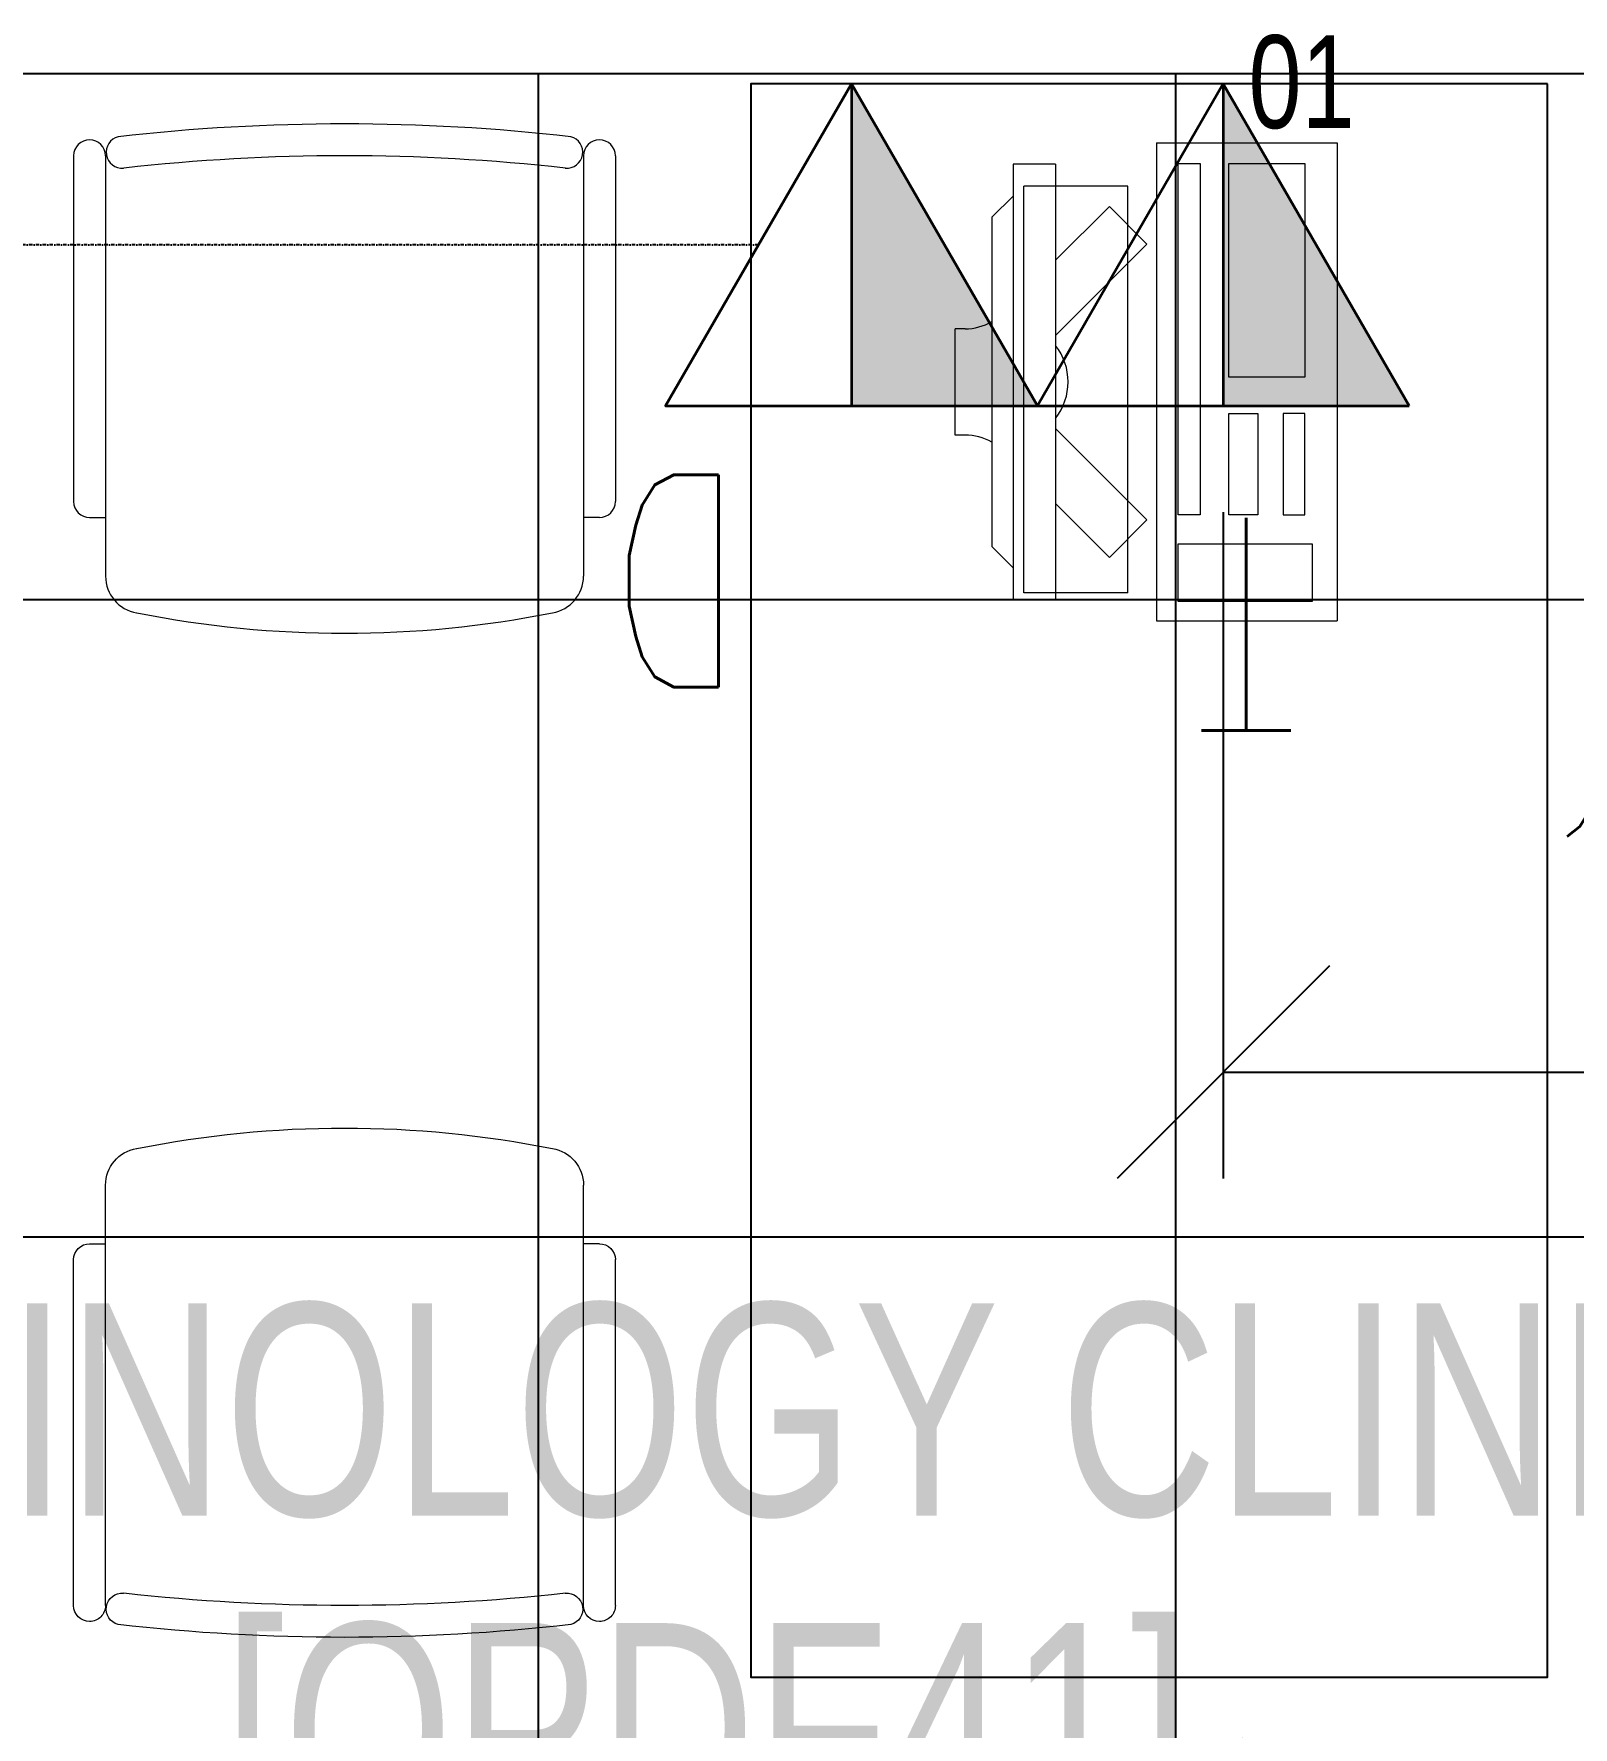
# Model space of a CAD drawing. Extents: x -560814 to 57327, y -29287 to 19916.
# Drawn here: x 46801 to 48250, y 3878 to 5473 of the extents above; entities that cross this region are included whole.
import ezdxf

# ---------------------------------------------------------------- set-up
doc = ezdxf.new("R2010")
doc.units = 0
doc.header["$LTSCALE"] = 0.25
doc.linetypes.add('DASHDOT', pattern=[25.4, 12.7, -6.35, 0, -6.35])
for name, color, linetype, lineweight in [('01-First Floor$0$72_EGR_BASE_TEXT', 252, 'Continuous', 5), ('01-First Floor$0$72_EGR_EQP_TAG', 142, 'Continuous', 5), ('01-First Floor$0$LOADING', 253, 'Continuous', 5), ('01-First Floor$0$Walls', 251, 'Continuous', 5), ('E-LITE-CLNG-CNDT', 6, 'DASHDOT', 35), ('T-DATA-CLNG-COND', 51, 'DASHDOT', 25), ('T-DATA-DEVC-TYPE', 2, 'Continuous', 25), ('T-DATA-DIM', 251, 'DASHDOT', 25), ('T-DATA-WALL @ 100', 33, 'Continuous', 35)]:
    doc.layers.add(name, color=color, linetype=linetype, lineweight=lineweight)
doc.layers.add('01-First Floor$0$FALSE CEILING', color=251, linetype='Continuous')
doc.layers.add('01-First Floor$0$TME-NON MEDICAL FURNITURE', color=242, linetype='Continuous')
doc.styles.add('01-First Floor$0$X3G_ENTITY_257CFD', font='swisscl.ttf', dxfattribs={"height": 200})
doc.styles.add('01-First Floor$0$X3G_ENTITY_9EC9', font='swisscl.ttf', dxfattribs={"height": 0.2})
doc.styles.add('01-First Floor$0$X3G_ENTITY_9F38', font='swisscl.ttf', dxfattribs={"height": 0.2})
doc.styles.add('DC_SIMPLEX', font='SIMPLEX.shx', dxfattribs={"width": 0.7})
doc.dimstyles.new('DevCad-MM', dxfattribs={"dimscale": 0.01, "dimtxt": 2, "dimasz": 2, "dimexe": 1, "dimexo": 1, "dimgap": 0.6, "dimtad": 1, "dimdec": 0, "dimrnd": 10, "dimzin": 1, "dimdsep": 46, "dimtxsty": 'DC_SIMPLEX', "dimblk1": 'OBLIQUE', "dimblk2": 'OBLIQUE', "dimsah": 1, "dimcen": 3, "dimclrd": 256, "dimclre": 256, "dimclrt": 45, "dimadec": 0, "dimazin": 0, "dimtfac": 1, "dimtdec": 0, "dimtix": 1, "dimtmove": 2, "dimatfit": 2, "dimldrblk": 'OBLIQUE', "dimfxl": 1, "dimtolj": 1, "dimtzin": 0, "dimarcsym": 0})

# ---------------------------------------------------------------- blocks, each defined once
blk = doc.blocks.new('*U47')
blk.add_hatch(color=254).paths.add_polyline_path([(1.75, 3.031), (0, 3.031), (0, 0)])
blk.add_line((0, 0), (0, 3.031))
blk.add_lwpolyline([(1.75, 3.031), (0, 0), (-1.75, 3.031)], close=True)
at = {"layer": 'T-DATA-DEVC-TYPE', "style": 'DC_SIMPLEX', "width": 0.7, "flags": 8}
blk.add_attdef('DC_TYPE', (2.682, 5.634), '', height=2, rotation=360, dxfattribs=at)
blk = doc.blocks.new('*U48')
blk.add_hatch(color=254).paths.add_polyline_path([(1.75, 3.031), (0, 3.031), (0, 0)])
blk.add_line((0, 0), (0, 3.031))
blk.add_lwpolyline([(1.75, 3.031), (0, 0), (-1.75, 3.031)], close=True)
at = {"layer": 'T-DATA-DEVC-TYPE', "style": 'DC_SIMPLEX', "width": 0.7, "flags": 8}
blk.add_attdef('DC_TYPE', (2.682, 5.634), '', height=2, rotation=360, dxfattribs=at)
blk = doc.blocks.new('01-First Floor$0$GF21016-P')
at = {"layer": '01-First Floor$0$LOADING', "extrusion": (-1.24384e-09, -1.20261e-09, -1)}
for p, q in [((0.0128, 0.0179), (0.0128, 0.4136)), ((0.4628, 0.0179), (0.4628, 0.4136)), ((-0.0022, 0.3585), (0.0128, 0.3585)), ((0.4778, 0.3585), (0.4628, 0.3585)), ((-0.0172, 0.0179), (-0.0172, 0.3435)), ((0.4928, 0.0179), (0.4928, 0.3435)), ((0.4778, 0.0029), (0.4778, 0.0029))]:
    blk.add_line(p, q, dxfattribs=at)
for centre, radius, start, end in [((-0.2378, -0.5362), 1.0036, 78.7568, 101.2432), ((-0.0478, 0.4136), 0.035, 0, 80.6557), ((-0.4278, 0.4136), 0.035, 99.3443, 180), ((0.0022, 0.3435), 0.015, 0, 90), ((-0.4778, 0.3435), 0.015, 90, 180), ((0.0022, 0.0179), 0.015, 270, 0), ((0.0022, 0.0179), 0.015, 180, 270), ((-0.0284, 0.0145), 0.015, 284.3864, 95.5209), ((-0.2378, 1.8928), 1.8749, 263.6341, 276.3659), ((-0.4471, 0.0145), 0.015, 84.4791, 255.6136), ((-0.4778, 0.0179), 0.015, 270, 0), ((-0.4778, 0.0179), 0.015, 180, 270), ((-0.2378, 1.8734), 1.8855, 263.5119, 276.4881)]:
    blk.add_arc(centre, radius, start, end, dxfattribs=at)
blk = doc.blocks.new('01-First Floor$0$ITCWLS1-P')
at = {"layer": '01-First Floor$0$LOADING'}
for p, q in [((-0.17, 0.45), (-0.17, 0)), ((-0.17, 0.45), (0, 0.45)), ((0, 0.45), (0, 0)), ((-0.1496, 0.4305), (-0.1291, 0.4305)), ((-0.1291, 0.4305), (-0.1291, 0.4089)), ((-0.2651, 0.43, 0), (-0.3051, 0.43, 0)), ((-0.3051, 0.43, 0), (-0.3051, 0.02, 0)), ((-0.2651, 0.43, 0), (-0.2651, 0.02, 0)), ((-0.3251, 0.38, 0), (-0.3051, 0.4, 0)), ((-0.197, 0.4094), (-0.295, 0.4094)), ((-0.295, 0.0264), (-0.295, 0.4094)), ((-0.197, 0.0264), (-0.197, 0.4094)), ((-0.3251, 0.38, 0), (-0.3251, 0.07, 0)), ((-0.3503, 0.275), (-0.3596, 0.275)), ((-0.3596, 0.175), (-0.3596, 0.275)), ((-0.3503, 0.175), (-0.3596, 0.175)), ((-0.3251, 0.07, 0), (-0.3051, 0.05, 0)), ((-0.3051, 0.02, 0), (-0.2651, 0.02, 0)), ((-0.197, 0.0264), (-0.295, 0.0264)), ((-0.17, 0), (0, 0))]:
    blk.add_line(p, q, dxfattribs=at)
at = {"layer": '01-First Floor$0$LOADING', "extrusion": (2.48281e-10, 3.18408e-10, -1)}
for p, q in [((-0.2651, 0.3395), (-0.2144, 0.3902)), ((-0.1791, 0.3548), (-0.2144, 0.3902)), ((-0.2651, 0.2688), (-0.1791, 0.3548))]:
    blk.add_line(p, q, dxfattribs=at)
at = {"layer": '01-First Floor$0$LOADING', "extrusion": (2.48281e-10, -3.18408e-10, -1)}
for p, q in [((-0.2651, 0.1812), (-0.1791, 0.0952)), ((-0.2651, 0.1105), (-0.2144, 0.0598)), ((-0.1791, 0.0952), (-0.2144, 0.0598))]:
    blk.add_line(p, q, dxfattribs=at)
at = {"layer": '01-First Floor$0$LOADING'}
for points in [[(-0.1291, 0.4089), (-0.1291, 0.1), (-0.1496, 0.1), (-0.1496, 0.4305)], [(-0.1496, 0.1), (-0.1496, 0.1), (-0.1496, 0.1), (-0.1496, 0.1), (-0.1496, 0.1), (-0.1496, 0.1), (-0.1496, 0.1), (-0.1496, 0.1), (-0.1496, 0.1)], [(-0.1496, 0.1), (-0.1496, 0.1), (-0.1496, 0.1), (-0.1496, 0.1), (-0.1496, 0.1), (-0.1496, 0.1), (-0.1496, 0.1), (-0.1496, 0.1), (-0.1496, 0.1), (-0.1496, 0.1), (-0.1496, 0.1), (-0.1496, 0.1), (-0.1496, 0.1), (-0.1496, 0.1), (-0.1496, 0.1), (-0.1496, 0.1), (-0.1496, 0.1), (-0.1496, 0.1)], [(-0.1496, 0.1), (-0.1496, 0.1), (-0.1496, 0.1), (-0.1496, 0.1), (-0.1496, 0.1), (-0.1496, 0.1), (-0.1496, 0.1), (-0.1496, 0.1), (-0.1496, 0.1), (-0.1496, 0.1)], [(-0.1496, 0.1), (-0.1496, 0.1), (-0.1496, 0.1), (-0.1496, 0.1), (-0.1496, 0.1), (-0.1496, 0.1), (-0.1496, 0.1)], [(-0.1496, 0.1), (-0.1496, 0.1), (-0.1496, 0.1), (-0.1496, 0.1), (-0.1496, 0.1), (-0.1496, 0.1), (-0.1496, 0.1), (-0.1496, 0.1), (-0.1496, 0.1), (-0.1496, 0.1)], [(-0.1496, 0.1), (-0.1496, 0.1), (-0.1496, 0.1), (-0.1496, 0.1), (-0.1496, 0.1), (-0.1496, 0.1), (-0.1496, 0.1), (-0.1496, 0.1), (-0.1496, 0.1), (-0.1496, 0.1), (-0.1496, 0.1), (-0.1496, 0.1), (-0.1496, 0.1), (-0.1496, 0.1), (-0.1496, 0.1)], [(-0.1496, 0.1), (-0.1496, 0.1), (-0.1496, 0.1), (-0.1496, 0.1), (-0.1496, 0.1), (-0.1496, 0.1), (-0.1496, 0.1), (-0.1496, 0.1), (-0.1496, 0.1), (-0.1496, 0.1)], [(-0.1496, 0.1), (-0.1496, 0.1), (-0.1496, 0.1), (-0.1496, 0.1), (-0.1496, 0.1), (-0.1496, 0.1), (-0.1496, 0.1), (-0.1496, 0.1), (-0.1496, 0.1), (-0.1496, 0.1)], [(-0.1496, 0.1), (-0.1496, 0.1), (-0.1496, 0.1), (-0.1496, 0.1), (-0.1496, 0.1), (-0.1496, 0.1), (-0.1496, 0.1), (-0.1496, 0.1), (-0.1496, 0.1), (-0.1496, 0.1), (-0.1496, 0.1), (-0.1496, 0.1), (-0.1496, 0.1), (-0.1496, 0.1), (-0.1496, 0.1), (-0.1496, 0.1), (-0.1496, 0.1), (-0.1496, 0.1), (-0.1496, 0.1), (-0.1496, 0.1), (-0.1496, 0.1), (-0.1496, 0.1), (-0.1496, 0.1), (-0.1496, 0.1), (-0.1496, 0.1), (-0.1496, 0.1), (-0.1496, 0.1), (-0.1496, 0.1), (-0.1496, 0.1), (-0.1496, 0.1), (-0.1496, 0.1), (-0.1496, 0.1), (-0.1496, 0.1), (-0.1496, 0.1), (-0.1496, 0.1), (-0.1496, 0.1), (-0.1496, 0.1), (-0.1496, 0.1), (-0.1496, 0.1), (-0.1496, 0.1), (-0.1496, 0.1), (-0.1496, 0.1), (-0.1496, 0.1), (-0.1496, 0.1), (-0.1496, 0.1), (-0.1496, 0.1), (-0.1496, 0.1), (-0.1496, 0.1), (-0.1496, 0.1), (-0.1496, 0.1), (-0.1496, 0.1), (-0.1496, 0.1), (-0.1496, 0.1), (-0.1496, 0.1)], [(-0.1496, 0.1), (-0.1496, 0.1), (-0.1496, 0.1), (-0.1496, 0.1), (-0.1496, 0.1), (-0.1496, 0.1), (-0.1496, 0.1), (-0.1496, 0.1), (-0.1496, 0.1), (-0.1496, 0.1), (-0.1496, 0.1), (-0.1496, 0.1), (-0.1496, 0.1), (-0.1496, 0.1), (-0.1496, 0.1), (-0.1496, 0.1), (-0.1496, 0.1), (-0.1496, 0.1), (-0.1496, 0.1), (-0.1496, 0.1), (-0.1496, 0.1), (-0.1496, 0.1), (-0.1496, 0.1), (-0.1496, 0.1), (-0.1496, 0.1), (-0.1496, 0.1), (-0.1496, 0.1), (-0.1496, 0.1), (-0.1496, 0.1), (-0.1496, 0.1), (-0.1496, 0.1), (-0.1496, 0.1), (-0.1496, 0.1), (-0.1496, 0.1), (-0.1496, 0.1), (-0.1496, 0.1), (-0.1496, 0.1), (-0.1496, 0.1), (-0.1496, 0.1), (-0.1496, 0.1), (-0.1496, 0.1), (-0.1496, 0.1), (-0.1496, 0.1), (-0.1496, 0.1), (-0.1496, 0.1), (-0.1496, 0.1), (-0.1496, 0.1), (-0.1496, 0.1), (-0.1496, 0.1), (-0.1496, 0.1), (-0.1496, 0.1), (-0.1496, 0.1), (-0.1496, 0.1), (-0.1496, 0.1), (-0.1496, 0.1), (-0.1496, 0.1), (-0.1496, 0.1), (-0.1496, 0.1), (-0.1496, 0.1), (-0.1496, 0.1), (-0.1496, 0.1), (-0.1496, 0.1), (-0.1496, 0.1), (-0.1496, 0.1), (-0.1496, 0.1), (-0.1496, 0.1), (-0.1496, 0.1), (-0.1496, 0.1), (-0.1496, 0.1), (-0.1496, 0.1), (-0.1496, 0.1), (-0.1496, 0.1), (-0.1496, 0.1), (-0.1496, 0.1), (-0.1496, 0.1), (-0.1496, 0.1), (-0.1496, 0.1), (-0.1496, 0.1), (-0.1496, 0.1), (-0.1496, 0.1), (-0.1496, 0.1), (-0.1496, 0.1), (-0.1496, 0.1), (-0.1496, 0.1), (-0.1496, 0.1), (-0.1496, 0.1), (-0.1496, 0.1), (-0.1496, 0.1), (-0.1496, 0.1)], [(-0.1496, 0.1), (-0.1496, 0.1), (-0.1496, 0.1), (-0.1496, 0.1), (-0.1496, 0.1), (-0.1496, 0.1), (-0.1496, 0.1), (-0.1496, 0.1), (-0.1496, 0.1), (-0.1496, 0.1), (-0.1496, 0.1), (-0.1496, 0.1)], [(-0.1496, 0.1), (-0.1496, 0.1), (-0.1496, 0.1), (-0.1496, 0.1), (-0.1496, 0.1), (-0.1496, 0.1), (-0.1496, 0.1)], [(-0.1496, 0.1), (-0.1496, 0.1), (-0.1496, 0.1), (-0.1496, 0.1), (-0.1496, 0.1), (-0.1496, 0.1), (-0.1496, 0.1), (-0.1496, 0.1), (-0.1496, 0.1), (-0.1496, 0.1), (-0.1496, 0.1), (-0.1496, 0.1), (-0.1496, 0.1), (-0.1496, 0.1), (-0.1496, 0.1), (-0.1496, 0.1), (-0.1496, 0.1)], [(-0.1496, 0.1), (-0.1496, 0.1), (-0.1496, 0.1), (-0.1496, 0.1), (-0.1496, 0.1), (-0.1496, 0.1), (-0.1496, 0.1), (-0.1496, 0.1), (-0.1496, 0.1), (-0.1496, 0.1), (-0.1496, 0.1), (-0.1496, 0.1), (-0.1496, 0.1), (-0.1496, 0.1), (-0.1496, 0.1), (-0.1496, 0.1), (-0.1496, 0.1), (-0.1496, 0.1), (-0.1496, 0.1), (-0.1496, 0.1), (-0.1496, 0.1), (-0.1496, 0.1), (-0.1496, 0.1), (-0.1496, 0.1), (-0.1496, 0.1), (-0.1496, 0.1), (-0.1496, 0.1), (-0.1496, 0.1), (-0.1496, 0.1), (-0.1496, 0.1), (-0.1496, 0.1), (-0.1496, 0.1), (-0.1496, 0.1), (-0.1496, 0.1), (-0.1496, 0.1), (-0.1496, 0.1), (-0.1496, 0.1), (-0.1496, 0.1), (-0.1496, 0.1), (-0.1496, 0.1), (-0.1496, 0.1), (-0.1496, 0.1), (-0.1496, 0.1), (-0.1496, 0.1), (-0.1496, 0.1), (-0.1496, 0.1), (-0.1496, 0.1), (-0.1496, 0.1), (-0.1496, 0.1), (-0.1496, 0.1), (-0.1496, 0.1), (-0.1496, 0.1), (-0.1496, 0.1), (-0.1496, 0.1), (-0.1496, 0.1), (-0.1496, 0.1), (-0.1496, 0.1), (-0.1496, 0.1), (-0.1496, 0.1), (-0.1496, 0.1), (-0.1496, 0.1), (-0.1496, 0.1), (-0.1496, 0.1), (-0.1496, 0.1), (-0.1496, 0.1), (-0.1496, 0.1), (-0.1496, 0.1), (-0.1496, 0.1), (-0.1496, 0.1), (-0.1496, 0.1), (-0.1496, 0.1), (-0.1496, 0.1), (-0.1496, 0.1), (-0.1496, 0.1), (-0.1496, 0.1), (-0.1496, 0.1), (-0.1496, 0.1), (-0.1496, 0.1), (-0.1496, 0.1), (-0.1496, 0.1), (-0.1496, 0.1), (-0.1496, 0.1), (-0.1496, 0.1), (-0.1496, 0.1), (-0.1496, 0.1), (-0.1496, 0.1), (-0.1496, 0.1), (-0.1496, 0.1), (-0.1496, 0.1), (-0.1496, 0.1), (-0.1496, 0.1), (-0.1496, 0.1), (-0.1496, 0.1), (-0.1496, 0.1), (-0.1496, 0.1), (-0.1496, 0.1), (-0.1496, 0.1), (-0.1496, 0.1), (-0.1496, 0.1), (-0.1496, 0.1), (-0.1496, 0.1), (-0.1496, 0.1), (-0.1496, 0.1), (-0.1496, 0.1), (-0.1496, 0.1), (-0.1496, 0.1), (-0.1496, 0.1), (-0.1496, 0.1), (-0.1496, 0.1), (-0.1496, 0.1), (-0.1496, 0.1)], [(-0.1496, 0.1), (-0.1496, 0.1), (-0.1496, 0.1), (-0.1496, 0.1), (-0.1496, 0.1), (-0.1496, 0.1), (-0.1496, 0.1), (-0.1496, 0.1)]]:
    blk.add_lwpolyline(points, dxfattribs=at)
for points in [[(-0.1019, 0.4305), (-0.0304, 0.4305), (-0.0304, 0.2294), (-0.1019, 0.2294)], [(-0.1019, 0.1954), (-0.0747, 0.1954), (-0.0747, 0.1), (-0.1019, 0.1)], [(-0.0304, 0.1954), (-0.0508, 0.1954), (-0.0508, 0.1), (-0.0304, 0.1)], [(-0.1496, 0.1), (-0.1496, 0.1), (-0.1496, 0.1), (-0.1496, 0.1), (-0.1496, 0.1), (-0.1496, 0.1), (-0.1496, 0.1), (-0.1496, 0.1), (-0.1496, 0.1), (-0.1496, 0.1), (-0.1496, 0.1), (-0.1496, 0.1), (-0.1496, 0.1), (-0.1496, 0.1), (-0.1496, 0.1), (-0.1496, 0.1), (-0.1496, 0.1), (-0.1496, 0.1), (-0.1496, 0.1), (-0.1496, 0.1), (-0.1496, 0.1), (-0.1496, 0.1), (-0.1496, 0.1), (-0.1496, 0.1), (-0.1496, 0.1), (-0.1496, 0.1), (-0.1496, 0.1), (-0.1496, 0.1), (-0.1496, 0.1), (-0.1496, 0.1), (-0.1496, 0.1), (-0.1496, 0.1), (-0.1496, 0.1), (-0.1496, 0.1), (-0.1496, 0.1), (-0.1496, 0.1), (-0.1496, 0.1), (-0.1496, 0.1), (-0.1496, 0.1), (-0.1496, 0.1), (-0.1496, 0.1), (-0.1496, 0.1), (-0.1496, 0.1), (-0.1496, 0.1), (-0.1496, 0.1), (-0.1496, 0.1), (-0.1496, 0.1), (-0.1496, 0.1), (-0.1496, 0.1), (-0.1496, 0.1), (-0.1496, 0.1), (-0.1496, 0.1), (-0.1496, 0.1), (-0.1496, 0.1), (-0.1496, 0.1), (-0.1496, 0.1), (-0.1496, 0.1), (-0.1496, 0.1), (-0.1496, 0.1), (-0.1496, 0.1), (-0.1496, 0.1), (-0.1496, 0.1), (-0.1496, 0.1), (-0.1496, 0.1), (-0.1496, 0.1), (-0.1496, 0.1), (-0.1496, 0.1), (-0.1496, 0.1), (-0.1496, 0.1), (-0.1496, 0.1), (-0.1496, 0.1), (-0.1496, 0.1), (-0.1496, 0.1), (-0.1496, 0.1), (-0.1496, 0.1), (-0.1496, 0.1), (-0.1496, 0.1), (-0.1496, 0.1), (-0.1496, 0.1), (-0.1496, 0.1), (-0.1496, 0.1), (-0.1496, 0.1), (-0.1496, 0.1), (-0.1496, 0.1), (-0.1496, 0.1), (-0.1496, 0.1), (-0.1496, 0.1), (-0.1496, 0.1), (-0.1496, 0.1), (-0.1496, 0.1), (-0.1496, 0.1), (-0.1496, 0.1), (-0.1496, 0.1), (-0.1496, 0.1), (-0.1496, 0.1), (-0.1496, 0.1), (-0.1496, 0.1), (-0.1496, 0.1), (-0.1496, 0.1), (-0.1496, 0.1), (-0.1496, 0.1), (-0.1496, 0.1), (-0.1496, 0.1), (-0.1496, 0.1), (-0.1496, 0.1), (-0.1496, 0.1), (-0.1496, 0.1), (-0.1496, 0.1), (-0.1496, 0.1), (-0.1496, 0.1), (-0.1496, 0.1), (-0.1496, 0.1), (-0.1496, 0.1), (-0.1496, 0.1), (-0.1496, 0.1), (-0.1496, 0.1), (-0.1496, 0.1), (-0.1496, 0.1), (-0.1496, 0.1), (-0.1496, 0.1), (-0.1496, 0.1), (-0.1496, 0.1), (-0.1496, 0.1), (-0.1496, 0.1), (-0.1496, 0.1), (-0.1496, 0.1), (-0.1496, 0.1), (-0.1496, 0.1), (-0.1496, 0.1), (-0.1496, 0.1), (-0.1496, 0.1), (-0.1496, 0.1), (-0.1496, 0.1), (-0.1496, 0.1), (-0.1496, 0.1), (-0.1496, 0.1), (-0.1496, 0.1), (-0.1496, 0.1), (-0.1496, 0.1), (-0.1496, 0.1), (-0.1496, 0.1), (-0.1496, 0.1), (-0.1496, 0.1), (-0.1496, 0.1), (-0.1496, 0.1), (-0.1496, 0.1), (-0.1496, 0.1), (-0.1496, 0.1), (-0.1496, 0.1), (-0.1496, 0.1), (-0.1496, 0.1), (-0.1496, 0.1), (-0.1496, 0.1), (-0.1496, 0.1), (-0.1496, 0.1), (-0.1496, 0.1), (-0.1496, 0.1), (-0.1496, 0.1), (-0.1496, 0.1), (-0.1496, 0.1), (-0.1496, 0.1), (-0.1496, 0.1), (-0.1496, 0.1), (-0.1496, 0.1), (-0.1496, 0.1), (-0.1496, 0.1), (-0.1496, 0.1), (-0.1496, 0.1), (-0.1496, 0.1), (-0.1496, 0.1), (-0.1496, 0.1), (-0.1496, 0.1), (-0.1496, 0.1), (-0.1496, 0.1), (-0.1496, 0.1), (-0.1496, 0.1), (-0.1496, 0.1), (-0.1496, 0.1), (-0.1496, 0.1), (-0.1496, 0.1), (-0.1496, 0.1), (-0.1496, 0.1), (-0.1496, 0.1), (-0.1496, 0.1), (-0.1496, 0.1), (-0.1496, 0.1), (-0.1496, 0.1), (-0.1496, 0.1), (-0.1496, 0.1), (-0.1496, 0.1), (-0.1496, 0.1), (-0.1496, 0.1), (-0.1496, 0.1), (-0.1496, 0.1), (-0.1496, 0.1), (-0.1496, 0.1), (-0.1496, 0.1), (-0.1496, 0.1), (-0.1496, 0.1), (-0.1496, 0.1), (-0.1496, 0.1), (-0.1496, 0.1), (-0.1496, 0.1), (-0.1496, 0.1), (-0.1496, 0.1), (-0.1496, 0.1), (-0.1496, 0.1), (-0.1496, 0.1), (-0.1496, 0.1), (-0.1496, 0.1), (-0.1496, 0.1), (-0.1496, 0.1), (-0.1496, 0.1), (-0.1496, 0.1), (-0.1496, 0.1), (-0.1496, 0.1), (-0.1496, 0.1), (-0.1496, 0.1), (-0.1496, 0.1), (-0.1496, 0.1), (-0.1496, 0.1), (-0.1496, 0.1), (-0.1496, 0.1), (-0.1496, 0.1), (-0.1496, 0.1), (-0.1496, 0.1), (-0.1496, 0.1), (-0.1496, 0.1), (-0.1496, 0.1), (-0.1496, 0.1), (-0.1496, 0.1), (-0.1496, 0.1), (-0.1496, 0.1), (-0.1496, 0.1), (-0.1496, 0.1), (-0.1496, 0.1), (-0.1496, 0.1), (-0.1496, 0.1), (-0.1496, 0.1), (-0.1496, 0.1), (-0.1496, 0.1), (-0.1496, 0.1), (-0.1496, 0.1), (-0.1496, 0.1), (-0.1496, 0.1), (-0.1496, 0.1), (-0.1496, 0.1), (-0.1496, 0.1), (-0.1496, 0.1), (-0.1496, 0.1), (-0.1496, 0.1), (-0.1496, 0.1), (-0.1496, 0.1), (-0.1496, 0.1), (-0.1496, 0.1), (-0.1496, 0.1), (-0.1496, 0.1), (-0.1496, 0.1), (-0.1496, 0.1), (-0.1496, 0.1), (-0.1496, 0.1), (-0.1496, 0.1), (-0.1496, 0.1), (-0.1496, 0.1), (-0.1496, 0.1), (-0.1496, 0.1), (-0.1496, 0.1), (-0.1496, 0.1), (-0.1496, 0.1), (-0.1496, 0.1), (-0.1496, 0.1), (-0.1496, 0.1), (-0.1496, 0.1), (-0.1496, 0.1), (-0.1496, 0.1), (-0.1496, 0.1), (-0.1496, 0.1)], [(-0.1496, 0.1), (-0.1496, 0.1), (-0.1496, 0.1), (-0.1496, 0.1), (-0.1496, 0.1), (-0.1496, 0.1), (-0.1496, 0.1), (-0.1496, 0.1), (-0.1496, 0.1), (-0.1496, 0.1), (-0.1496, 0.1), (-0.1496, 0.1), (-0.1496, 0.1), (-0.1496, 0.1), (-0.1496, 0.1), (-0.1496, 0.1), (-0.1496, 0.1), (-0.1496, 0.1), (-0.1496, 0.1), (-0.1496, 0.1), (-0.1496, 0.1), (-0.1496, 0.1), (-0.1496, 0.1), (-0.1496, 0.1), (-0.1496, 0.1), (-0.1496, 0.1), (-0.1496, 0.1), (-0.1496, 0.1), (-0.1496, 0.1), (-0.1496, 0.1), (-0.1496, 0.1), (-0.1496, 0.1), (-0.1496, 0.1), (-0.1496, 0.1), (-0.1496, 0.1), (-0.1496, 0.1), (-0.1496, 0.1), (-0.1496, 0.1), (-0.1496, 0.1), (-0.1496, 0.1), (-0.1496, 0.1), (-0.1496, 0.1), (-0.1496, 0.1), (-0.1496, 0.1), (-0.1496, 0.1), (-0.1496, 0.1), (-0.1496, 0.1), (-0.1496, 0.1), (-0.1496, 0.1), (-0.1496, 0.1), (-0.1496, 0.1), (-0.1496, 0.1), (-0.1496, 0.1), (-0.1496, 0.1), (-0.1496, 0.1), (-0.1496, 0.1), (-0.1496, 0.1), (-0.1496, 0.1), (-0.1496, 0.1), (-0.1496, 0.1), (-0.1496, 0.1), (-0.1496, 0.1), (-0.1496, 0.1), (-0.1496, 0.1), (-0.1496, 0.1), (-0.1496, 0.1), (-0.1496, 0.1), (-0.1496, 0.1), (-0.1496, 0.1), (-0.1496, 0.1), (-0.1496, 0.1), (-0.1496, 0.1), (-0.1496, 0.1), (-0.1496, 0.1), (-0.1496, 0.1), (-0.1496, 0.1), (-0.1496, 0.1), (-0.1496, 0.1), (-0.1496, 0.1), (-0.1496, 0.1), (-0.1496, 0.1), (-0.1496, 0.1), (-0.1496, 0.1), (-0.1496, 0.1), (-0.1496, 0.1), (-0.1496, 0.1), (-0.1496, 0.1), (-0.1496, 0.1), (-0.1496, 0.1), (-0.1496, 0.1), (-0.1496, 0.1), (-0.1496, 0.1), (-0.1496, 0.1), (-0.1496, 0.1), (-0.1496, 0.1), (-0.1496, 0.1), (-0.1496, 0.1), (-0.1496, 0.1), (-0.1496, 0.1), (-0.1496, 0.1), (-0.1496, 0.1), (-0.1496, 0.1), (-0.1496, 0.1), (-0.1496, 0.1), (-0.1496, 0.1), (-0.1496, 0.1), (-0.1496, 0.1), (-0.1496, 0.1), (-0.1496, 0.1), (-0.1496, 0.1), (-0.1496, 0.1), (-0.1496, 0.1), (-0.1496, 0.1), (-0.1496, 0.1), (-0.1496, 0.1), (-0.1496, 0.1), (-0.1496, 0.1), (-0.1496, 0.1), (-0.1496, 0.1), (-0.1496, 0.1), (-0.1496, 0.1), (-0.1496, 0.1), (-0.1496, 0.1), (-0.1496, 0.1), (-0.1496, 0.1), (-0.1496, 0.1), (-0.1496, 0.1), (-0.1496, 0.1), (-0.1496, 0.1), (-0.1496, 0.1), (-0.1496, 0.1), (-0.1496, 0.1), (-0.1496, 0.1), (-0.1496, 0.1), (-0.1496, 0.1), (-0.1496, 0.1), (-0.1496, 0.1), (-0.1496, 0.1), (-0.1496, 0.1), (-0.1496, 0.1), (-0.1496, 0.1), (-0.1496, 0.1), (-0.1496, 0.1), (-0.1496, 0.1), (-0.1496, 0.1), (-0.1496, 0.1), (-0.1496, 0.1), (-0.1496, 0.1), (-0.1496, 0.1), (-0.1496, 0.1), (-0.1496, 0.1), (-0.1496, 0.1), (-0.1496, 0.1), (-0.1496, 0.1), (-0.1496, 0.1), (-0.1496, 0.1), (-0.1496, 0.1), (-0.1496, 0.1), (-0.1496, 0.1), (-0.1496, 0.1), (-0.1496, 0.1), (-0.1496, 0.1), (-0.1496, 0.1), (-0.1496, 0.1), (-0.1496, 0.1), (-0.1496, 0.1), (-0.1496, 0.1), (-0.1496, 0.1), (-0.1496, 0.1), (-0.1496, 0.1), (-0.1496, 0.1), (-0.1496, 0.1), (-0.1496, 0.1), (-0.1496, 0.1), (-0.1496, 0.1), (-0.1496, 0.1), (-0.1496, 0.1), (-0.1496, 0.1), (-0.1496, 0.1), (-0.1496, 0.1), (-0.1496, 0.1), (-0.1496, 0.1), (-0.1496, 0.1), (-0.1496, 0.1), (-0.1496, 0.1), (-0.1496, 0.1), (-0.1496, 0.1), (-0.1496, 0.1), (-0.1496, 0.1), (-0.1496, 0.1), (-0.1496, 0.1), (-0.1496, 0.1), (-0.1496, 0.1), (-0.1496, 0.1), (-0.1496, 0.1), (-0.1496, 0.1), (-0.1496, 0.1), (-0.1496, 0.1), (-0.1496, 0.1), (-0.1496, 0.1), (-0.1496, 0.1), (-0.1496, 0.1), (-0.1496, 0.1), (-0.1496, 0.1), (-0.1496, 0.1), (-0.1496, 0.1), (-0.1496, 0.1), (-0.1496, 0.1), (-0.1496, 0.1), (-0.1496, 0.1), (-0.1496, 0.1), (-0.1496, 0.1), (-0.1496, 0.1), (-0.1496, 0.1)], [(-0.1496, 0.1), (-0.1496, 0.1), (-0.1496, 0.1), (-0.1496, 0.1), (-0.1496, 0.1), (-0.1496, 0.1), (-0.1496, 0.1), (-0.1496, 0.1), (-0.1496, 0.1), (-0.1496, 0.1), (-0.1496, 0.1), (-0.1496, 0.1), (-0.1496, 0.1), (-0.1496, 0.1), (-0.1496, 0.1), (-0.1496, 0.1), (-0.1496, 0.1), (-0.1496, 0.1), (-0.1496, 0.1), (-0.1496, 0.1), (-0.1496, 0.1), (-0.1496, 0.1), (-0.1496, 0.1), (-0.1496, 0.1), (-0.1496, 0.1), (-0.1496, 0.1), (-0.1496, 0.1), (-0.1496, 0.1), (-0.1496, 0.1), (-0.1496, 0.1), (-0.1496, 0.1), (-0.1496, 0.1), (-0.1496, 0.1), (-0.1496, 0.1), (-0.1496, 0.1), (-0.1496, 0.1), (-0.1496, 0.1), (-0.1496, 0.1), (-0.1496, 0.1), (-0.1496, 0.1), (-0.1496, 0.1), (-0.1496, 0.1), (-0.1496, 0.1), (-0.1496, 0.1), (-0.1496, 0.1), (-0.1496, 0.1), (-0.1496, 0.1), (-0.1496, 0.1), (-0.1496, 0.1), (-0.1496, 0.1), (-0.1496, 0.1), (-0.1496, 0.1), (-0.1496, 0.1), (-0.1496, 0.1), (-0.1496, 0.1), (-0.1496, 0.1), (-0.1496, 0.1), (-0.1496, 0.1), (-0.1496, 0.1), (-0.1496, 0.1), (-0.1496, 0.1), (-0.1496, 0.1), (-0.1496, 0.1), (-0.1496, 0.1), (-0.1496, 0.1), (-0.1496, 0.1), (-0.1496, 0.1), (-0.1496, 0.1), (-0.1496, 0.1), (-0.1496, 0.1), (-0.1496, 0.1), (-0.1496, 0.1), (-0.1496, 0.1), (-0.1496, 0.1), (-0.1496, 0.1), (-0.1496, 0.1), (-0.1496, 0.1), (-0.1496, 0.1), (-0.1496, 0.1), (-0.1496, 0.1), (-0.1496, 0.1), (-0.1496, 0.1), (-0.1496, 0.1), (-0.1496, 0.1), (-0.1496, 0.1), (-0.1496, 0.1), (-0.1496, 0.1), (-0.1496, 0.1), (-0.1496, 0.1), (-0.1496, 0.1), (-0.1496, 0.1), (-0.1496, 0.1), (-0.1496, 0.1), (-0.1496, 0.1), (-0.1496, 0.1), (-0.1496, 0.1), (-0.1496, 0.1), (-0.1496, 0.1), (-0.1496, 0.1), (-0.1496, 0.1), (-0.1496, 0.1), (-0.1496, 0.1), (-0.1496, 0.1), (-0.1496, 0.1), (-0.1496, 0.1), (-0.1496, 0.1), (-0.1496, 0.1), (-0.1496, 0.1), (-0.1496, 0.1), (-0.1496, 0.1), (-0.1496, 0.1), (-0.1496, 0.1), (-0.1496, 0.1), (-0.1496, 0.1), (-0.1496, 0.1), (-0.1496, 0.1), (-0.1496, 0.1), (-0.1496, 0.1), (-0.1496, 0.1), (-0.1496, 0.1), (-0.1496, 0.1), (-0.1496, 0.1), (-0.1496, 0.1), (-0.1496, 0.1), (-0.1496, 0.1), (-0.1496, 0.1), (-0.1496, 0.1), (-0.1496, 0.1), (-0.1496, 0.1), (-0.1496, 0.1), (-0.1496, 0.1), (-0.1496, 0.1), (-0.1496, 0.1), (-0.1496, 0.1), (-0.1496, 0.1), (-0.1496, 0.1), (-0.1496, 0.1), (-0.1496, 0.1), (-0.1496, 0.1), (-0.1496, 0.1), (-0.1496, 0.1), (-0.1496, 0.1), (-0.1496, 0.1), (-0.1496, 0.1), (-0.1496, 0.1), (-0.1496, 0.1), (-0.1496, 0.1), (-0.1496, 0.1), (-0.1496, 0.1), (-0.1496, 0.1), (-0.1496, 0.1), (-0.1496, 0.1), (-0.1496, 0.1), (-0.1496, 0.1), (-0.1496, 0.1), (-0.1496, 0.1), (-0.1496, 0.1), (-0.1496, 0.1), (-0.1496, 0.1), (-0.1496, 0.1), (-0.1496, 0.1), (-0.1496, 0.1), (-0.1496, 0.1), (-0.1496, 0.1), (-0.1496, 0.1), (-0.1496, 0.1), (-0.1496, 0.1), (-0.1496, 0.1), (-0.1496, 0.1), (-0.1496, 0.1), (-0.1496, 0.1), (-0.1496, 0.1), (-0.1496, 0.1), (-0.1496, 0.1), (-0.1496, 0.1), (-0.1496, 0.1), (-0.1496, 0.1), (-0.1496, 0.1), (-0.1496, 0.1), (-0.1496, 0.1), (-0.1496, 0.1), (-0.1496, 0.1), (-0.1496, 0.1), (-0.1496, 0.1), (-0.1496, 0.1), (-0.1496, 0.1), (-0.1496, 0.1), (-0.1496, 0.1), (-0.1496, 0.1), (-0.1496, 0.1), (-0.1496, 0.1), (-0.1496, 0.1), (-0.1496, 0.1), (-0.1496, 0.1), (-0.1496, 0.1), (-0.1496, 0.1), (-0.1496, 0.1), (-0.1496, 0.1), (-0.1496, 0.1), (-0.1496, 0.1), (-0.1496, 0.1), (-0.1496, 0.1), (-0.1496, 0.1), (-0.1496, 0.1), (-0.1496, 0.1), (-0.1496, 0.1), (-0.1496, 0.1), (-0.1496, 0.1), (-0.1496, 0.1), (-0.1496, 0.1), (-0.1496, 0.1), (-0.1496, 0.1), (-0.1496, 0.1), (-0.1496, 0.1), (-0.1496, 0.1), (-0.1496, 0.1), (-0.1496, 0.1), (-0.1496, 0.1), (-0.1496, 0.1)], [(-0.1496, 0.0727), (-0.0236, 0.0727), (-0.0236, 0.0182), (-0.1496, 0.0182)]]:
    blk.add_lwpolyline(points, close=True, dxfattribs=at)
for centre, radius, start, end in [((-0.3503, 0.325), 0.05, 270, 300.3093), ((-0.3089, 0.225), 0.0556, 321.9431, 38.0569), ((-0.3503, 0.125), 0.05, 59.6907, 90)]:
    blk.add_arc(centre, radius, start, end, dxfattribs=at)
blk = doc.blocks.new('01-First Floor$0$HF10037B-P')
at = {"layer": '01-First Floor$0$LOADING'}
for p, q in [((0.2459, 0.134), (0.1859, 0.134)), ((0.1859, 0.134), (0.1859, 0.109)), ((0.2459, 0.134), (0.2459, 0.109)), ((0.2459, 0.109), (0.1859, 0.109)), ((0, 0), (-0.0142, -0.0583)), ((0, 0), (0.0243, -0.0059)), ((0.0243, -0.0059), (0.01, -0.0642)), ((0.4071, -0.0094), (0.431, -0.0018)), ((0.4071, -0.0094), (0.4255, -0.0665)), ((0.431, -0.0018), (0.4493, -0.0589)), ((0.4069, -0.0417), (0.4165, -0.0387)), ((-0.0142, -0.0583), (0.01, -0.0642)), ((0.4255, -0.0665), (0.4493, -0.0589)), ((0.0524, -0.2725), (0.0674, -0.2525)), ((0.0674, -0.2525), (0.1154, -0.2885)), ((0.3125, -0.2897), (0.362, -0.2558)), ((0.3267, -0.268), (0.3323, -0.2763)), ((0.3761, -0.2764), (0.362, -0.2558)), ((0.0524, -0.2725), (0.1004, -0.3085)), ((0.3266, -0.3103), (0.3761, -0.2764)), ((0.1004, -0.3085), (0.1154, -0.2885)), ((0.3266, -0.3103), (0.3125, -0.2897))]:
    blk.add_line(p, q, dxfattribs=at)
for radius in [0.21, 0.1775]:
    blk.add_circle((0.2161, -0.1014), radius, dxfattribs=at)
for centre, radius, start, end in [((0.2159, 0.0465), 0.0925, 71.0754, 108.9246), ((0.2159, 0.1965), 0.0925, 251.0754, 288.9246), ((0.0779, -0.0499), 0.0925, 147.3419, 185.1912), ((-0.0678, -0.0143), 0.0925, 327.3419, 5.1912), ((0.4996, -0.0113), 0.0925, 178.8412, 216.6904), ((0.3568, -0.057), 0.0925, 358.8412, 36.6904), ((0.2161, -0.1014), 0.2, 303.6037, 17.3657), ((0.0389, -0.3404), 0.0925, 34.1875, 72.0368), ((0.3867, -0.3449), 0.0925, 105.5121, 143.3614), ((0.1289, -0.2205), 0.0925, 214.1875, 252.0368), ((0.3019, -0.2212), 0.0925, 285.5121, 323.3614)]:
    blk.add_arc(centre, radius, start, end, dxfattribs=at)
blk = doc.blocks.new('01-First Floor')
at = {"layer": '01-First Floor$0$FALSE CEILING', "linetype": 'Continuous'}
for p, q in [((47276, 2540), (47276, 5435)), ((47876, 2540), (47876, 5435)), ((45476, 4940), (48976, 4940)), ((45476, 4340), (48976, 4340))]:
    blk.add_line(p, q, dxfattribs=at)
at = {"layer": '01-First Floor$0$FALSE CEILING'}
blk.add_lwpolyline([(45476, 2540), (48976, 2540), (48976, 5435), (45476, 5435)], close=True, dxfattribs=at)
at = {"layer": '01-First Floor$0$FALSE CEILING', "elevation": -0.1}
blk.add_lwpolyline([(48226, 5425.4), (47476, 5425.4), (47476, 3925.4), (48226, 3925.4)], close=True, dxfattribs=at)
at = {"layer": '01-First Floor$0$LOADING', "elevation": -0.1}
blk.add_lwpolyline([(48226, 5425.4), (47476, 5425.4), (47476, 3925.4), (48226, 3925.4)], close=True, dxfattribs=at)
at = {"layer": '01-First Floor$0$Walls'}
blk.add_line((45476, 5435), (48976, 5435), dxfattribs=at)
at = {"layer": '01-First Floor$0$LOADING', "extrusion": (8.01373e-06, 1.93993e-16, 1), "xscale": 1000.000000000011, "yscale": 1000.000000000011, "zscale": 1000.000000000011}
blk.add_blockref('01-First Floor$0$ITCWLS1-P', (48027.9, 4919.9, 0.3), dxfattribs=at)
at = {"layer": '01-First Floor$0$LOADING', "extrusion": (-1.16581e-09, 2.75759e-10, -1), "xscale": -999.9999999999999, "yscale": 999.9999999999999, "zscale": 999.9999999999997, "rotation": 244.2186874640738}
blk.add_blockref('01-First Floor$0$HF10037B-P', (-47853.9, 3408.9, 0.1), dxfattribs=at)
at = {"layer": '01-First Floor$0$TME-NON MEDICAL FURNITURE', "color": 1, "extrusion": (2.67576e-11, -2.24019e-05, 1), "xscale": -1000.000000000005, "yscale": 1000.000000000005, "zscale": -1000.000000000005, "rotation": 180.0000251123528}
blk.add_blockref('01-First Floor$0$GF21016-P', (46855.6, 5375.7, -0.2), dxfattribs=at)
at = {"layer": '01-First Floor$0$TME-NON MEDICAL FURNITURE', "color": 1, "extrusion": (2.67576e-11, 2.24019e-05, 1), "xscale": 1000.000000000004, "yscale": 1000.000000000004, "zscale": -1000.000000000002, "rotation": 359.9999748876472}
blk.add_blockref('01-First Floor$0$GF21016-P', (46855.6, 3975.1, 0), dxfattribs=at)
at = {"layer": '01-First Floor$0$72_EGR_BASE_TEXT', "char_height": 200, "attachment_point": 2}
for s, insert, style in [('ENDOCRINOLOGY CLINIC  (3)', (47345.3, 4277.5, 0), '01-First Floor$0$X3G_ENTITY_9EC9'), ('[OPDF41]', (47434.8, 3976.4), '01-First Floor$0$X3G_ENTITY_9F38')]:
    blk.add_mtext(s, dxfattribs=dict(at, insert=insert, style=style))
at = {"layer": '01-First Floor$0$72_EGR_EQP_TAG', "insert": (47994.4, 5471.3, -0.1), "char_height": 87.47, "attachment_point": 2, "style": '01-First Floor$0$X3G_ENTITY_257CFD'}
blk.add_mtext('01', dxfattribs=at)
blk = doc.blocks.new('_OBLIQUE')
at = {"color": 0, "linetype": 'ByBlock'}
blk.add_line((-0.5, -0.5), (0.5, 0.5), dxfattribs=at)
blk = doc.blocks.new('*D164')
at = {"layer": 'Defpoints', "color": 0, "linetype": 'Continuous', "transparency": 16777216}
for p in [(47920.7, 5122.3), (48976, 5122.3), (48976, 4495.1)]:
    blk.add_point(p, dxfattribs=at)
at = {"layer": 'T-DATA-DIM', "linetype": 'Continuous', "lineweight": -2, "transparency": 16777216}
for p, q in [((47920.7, 5022.3), (47920.7, 4395.1)), ((48976, 5022.3), (48976, 4395.1)), ((47920.7, 4495.1), (48976, 4495.1))]:
    blk.add_line(p, q, dxfattribs=at)
at = {"layer": 'T-DATA-DIM', "linetype": 'Continuous', "lineweight": -2, "transparency": 16777216, "xscale": 200, "yscale": 200, "zscale": 200, "rotation": 180}
blk.add_blockref('_OBLIQUE', (47920.7, 4495.1), dxfattribs=at)
at = {"layer": 'T-DATA-DIM', "linetype": 'Continuous', "lineweight": -2, "transparency": 16777216, "xscale": 200, "yscale": 200, "zscale": 200}
blk.add_blockref('_OBLIQUE', (48976, 4495.1), dxfattribs=at)
at = {"layer": 'T-DATA-DIM', "color": 45, "linetype": 'Continuous', "transparency": 16777216, "insert": (48448.4, 4655.1), "char_height": 200, "attachment_point": 5, "style": 'DC_SIMPLEX'}
blk.add_mtext('\\A1;1060', dxfattribs=at)

msp = doc.modelspace()

# ---------------------------------------------------------------- linework, layer by layer
at = {"layer": 'T-DATA-CLNG-COND'}
msp.add_lwpolyline([(47483.2, 5273.9), (43776, 5273.9)], dxfattribs=at)

# ---------------------------------------------------------------- block references
at = {"layer": 'E-LITE-CLNG-CNDT'}
msp.add_blockref('01-First Floor', (0, 0), dxfattribs=at)
at = {"layer": 'T-DATA-WALL @ 100'}
ref = msp.add_blockref('*U47', (47570.7, 5425.4), dxfattribs=dict(at, xscale=-100, yscale=100, zscale=100, rotation=180))
ref.add_attrib('DC_TYPE', 'D', (47469.5, 5057.6, 0), dxfattribs={"layer": 'T-DATA-DEVC-TYPE', "height": 200, "rotation": 180, "style": 'DC_SIMPLEX', "width": 0.7, "flags": 8})
ref = msp.add_blockref('*U48', (47920.7, 5425.4), dxfattribs=dict(at, xscale=-100, yscale=100, zscale=100, rotation=180))
ref.add_attrib('DC_TYPE', 'T', (47990.2, 5016.9), dxfattribs={"layer": 'T-DATA-DEVC-TYPE', "height": 200, "rotation": 180, "style": 'DC_SIMPLEX', "width": 0.7, "flags": 8})

# ---------------------------------------------------------------- dimensions: what is measured, and where the dimension line sits
at = {"layer": 'T-DATA-DIM', "linetype": 'Continuous'}
dim = msp.add_linear_dim(base=(48976, 4495.1), p1=(47920.7, 5122.3), p2=(48976, 5122.3), dimstyle='DevCad-MM', dxfattribs=at)
dim.commit()
dim.dimension.update_dxf_attribs({"geometry": '*D164', "text_midpoint": (48448.4, 4655.1)})

doc.saveas('drawing.dxf')
